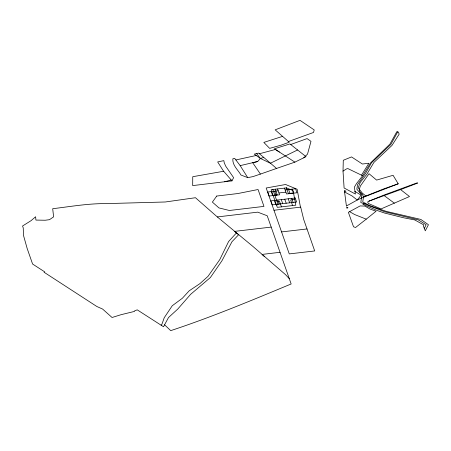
<?xml version="1.0" encoding="UTF-8"?>
<svg xmlns="http://www.w3.org/2000/svg" width="451" height="451" viewBox="0 0 451 451"><rect width="100%" height="100%" fill="white"/><g stroke="black" fill="none" stroke-linecap="round" stroke-linejoin="round"><path stroke-width="0.68" d="M365.186 203.153L362.875 204.314L377.059 210.448L384.387 212.99L403.679 217.788L414.757 219.936L423.76 224.897L423.371 226.058L425.293 230.816L428.45 224.722L420.8 219.423L386.208 211.356L369.831 205.617L362.751 201.98L363.444 197.217L362.7 194.646L359.921 192.019L359.295 189.358L360.372 186.015L369.042 173.72L376.619 180.09L393.075 175.298L398.227 183.794L383.829 188.856L365.84 196.016L362.232 193.017L358.167 187.791L360.214 182.463L366.9 174.148L373.902 162.445L391.958 145.442L399.141 134.223L398.475 132.104L396.841 131.653L389.923 144.117L370.53 162.907L362.655 175.715L356.499 183.602L354.368 187.114L355.411 194.043L344.102 187.994L343.019 171.126L343.284 160.285L351.532 156.925L362.39 164.017L368.895 163.256L361.51 175.163M424.244 228.691L426.127 224.733L418.274 219.862L384.782 211.801L360.811 202.538L361.787 194.99L356.848 189.217L357.547 184.639L365.637 173.229L371.523 162.743L390.876 144.421L397.686 131.884M164.604 324.827L170.726 330.645L171.149 330.498C211.863 317.042 251.545 300.434 291.149 283.972L289.294 278.673L285.472 274.597L252.831 246.359L217.314 216.937L195.463 197.718L165.286 201.986L106.413 203.61C88.323 203.418 70.57 206.564 52.699 208.712L53.613 216.852L49.486 219.682L45.19 220.24L35.911 220.082L35.635 216.762L31.113 220.629L22.55 226.002L23.243 227.952L23.475 235.332L27.184 248.54L32.596 264.038L44.773 271.914L44.085 272.252L96.847 306.5L102.619 309.07L112.062 317.498L121.156 314.663L134.612 311.387L134.657 310.773L137.256 309.86L163.527 326.75L168.505 317.543L177.75 309.07L190.615 294.34L210.369 277.545L221.881 260.875L231.955 241.742L238.59 234.785L234.526 231.386L271.198 227.095M231.977 180.879L233.607 177.655L225.771 166.256L224.265 162.879L223.831 160.635L217.67 161.948L223.363 170.895L231.977 180.879L192.684 185.603L192.746 176.702L223.668 171.25M161.125 325.205L161.965 324.117L164.232 317.729L172.259 305.739L182.339 298.274L189.195 290.805L199.787 283.735L207.962 276.401L219.772 259.624L228.623 241.499L236.42 232.964M276.531 168.448L260.424 174.08L252.684 162.698L257.696 161.526L260.407 158.459L263.75 157.41L276.531 168.448L294.881 162.135L306.054 156.672L289.954 143.937L274.4 148.791L294.881 162.135M303.726 157.856L307.52 154.118L310.987 141.355L307.086 138.592L290.692 144.523M366.246 219.163L376.038 211.265L369.814 208.931L364.966 206.107L360.169 205.91L348.381 212.314L353.522 226.78L355.551 227.507L366.246 219.163L354.661 214.552L349.717 211.716M343.019 171.126L346.391 168.95L347.806 168.561L362.655 175.715M369.031 201.101L367.661 201.913L368.281 203.452L381.044 208.931L409.497 196.535L400.595 189.583L369.031 201.101L383.925 195.08L417.175 182.835L417.699 183.061L400.595 189.583M354.74 191.309L360.794 194.939L359.853 196.89L357.237 200.024L352.062 195.954L344.575 191.968L345.956 191.139L344.384 190.463L346.407 205.994L357.237 200.024L365.84 196.016M297.598 149.952L270.414 163.239L260.407 158.459L254.279 154.112L258.665 153.109L263.75 157.41M363.444 197.217L398.227 183.794M288.448 141.524L313.53 132.453L314.212 129.927L300.016 120.355L275.161 129.832L289.215 142.195L281.249 145.115L269.653 148.368L263.829 142.409L282.585 136.365M260.424 174.08L253.045 176.583L247.751 177.666L240.941 175.005C238.043 169.841 232.197 165.291 232.857 158.752L234.695 158.369L240.169 165.63L247.751 177.666M224.626 181.764L231.256 179.972M259.432 153.757L275.431 149.456L279.406 152.026M240.169 165.63L257.696 161.526M235.896 159.958L256.207 155.482M217.314 216.937L257.758 212.15L267.223 215.775L289.294 278.673M278.188 190.79L267.753 192.008L269.162 196.022L279.597 194.804L277.54 188.941M285.139 189.972L295.574 188.755L296.983 192.769L286.548 193.986L284.491 188.129M278.949 192.955L285.9 192.143M274.8 195.114L277.235 194.832L275.262 189.206M293.528 192.927L288.364 193.53L286.391 187.904M277.049 201.541L279.49 201.259L281.458 206.862M294.745 199.472L290.619 199.951L292.586 205.56M276.469 204.929L278.166 204.731L272.827 189.493M280.037 252.306L262.025 254.42L264.365 256.478M273.988 210.245L300.693 207.133L303.726 219.547L314.697 250.948L289.271 253.907L266.18 188.005L285.59 184.504L297.124 189.228L300.456 207.161M281.576 231.915L307.018 228.956M384.122 195.565L394.349 203.159M256.619 153.577L260.407 158.459M292.096 189.161L293.505 193.175M288.617 189.567L290.027 193.58M291.718 198.401L293.127 202.414M288.245 198.806L289.655 202.826M284.767 199.212L286.176 203.232M281.289 199.624L282.698 203.638M274.71 191.196L276.119 195.21M277.81 200.03L279.22 204.044M271.231 191.602L272.641 195.616M274.332 200.436L275.741 204.45M216.722 196.05L212.376 202.104L218.938 207.911L229.379 210.482L263.965 206.395L258.068 189.516L237.807 193.552L216.722 196.05M347.845 207.697L346.999 208.317L346.56 207.048L347.845 207.697M286.498 187.892L271.119 189.691L277.314 207.347L295.805 205.188L293.094 190.593L286.498 187.892M295.196 197.995L270.854 200.842L272.263 204.855L296.606 202.009L295.196 197.995"/></g></svg>
